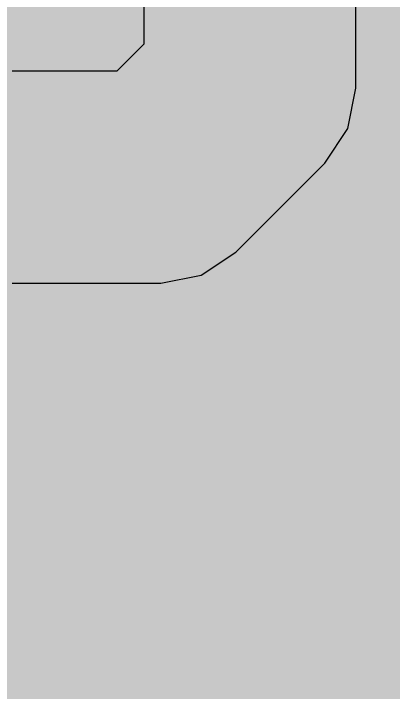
# Model space of a CAD drawing. Header units: millimetres. Extents: x -6 to 37.5, y -2.1 to 28.8.
# Drawn here: x 8.717 to 10.016, y -0.442 to 1.881 of the extents above; entities that cross this region are included whole.
import ezdxf

# ---------------------------------------------------------------- set-up
doc = ezdxf.new("R2010")
doc.units = ezdxf.units.MM
for name, color, linetype in [('BottomLayer', 5, 'Continuous'), ('TopLayer', 1, 'Continuous'), ('TopPaste', 8, 'Continuous'), ('TopSolder', 216, 'Continuous')]:
    doc.layers.add(name, color=color, linetype=linetype)

# ---------------------------------------------------------------- blocks, each defined once
blk = doc.blocks.new('SDR1307A_101K_75')
at = {"layer": 'TopLayer'}
blk.add_hatch(color=1, dxfattribs=at).paths.add_polyline_path([(-7, 7), (-2.25, 7), (-2.25, -7), (-7, -7)])
at = {"layer": 'TopPaste'}
blk.add_hatch(color=8, dxfattribs=at).paths.add_polyline_path([(-7, 7), (-2.25, 7), (-2.25, -7), (-7, -7)])
at = {"layer": 'TopSolder'}
blk.add_hatch(color=216, dxfattribs=at).paths.add_polyline_path([(-7.1016, 7.1016), (-2.1484, 7.1016), (-2.1484, -7.1016), (-7.1016, -7.1016)])

msp = doc.modelspace()

# ---------------------------------------------------------------- linework, layer by layer
at = {"layer": 'BottomLayer'}
for p, q in [((9.1624, 3.4968), (9.1624, 1.7758)), ((9.8876, 1.6256), (9.8876, 3.4968)), ((9.1624, 1.7758), (9.07, 1.6833)), ((9.07, 1.6833), (8.7124, 1.6833)), ((9.86, 1.4868), (9.8876, 1.6256)), ((9.8876, 1.6256), (9.8876, 1.6256)), ((9.7814, 1.3692), (9.86, 1.4868)), ((9.4766, 1.0644), (9.7814, 1.3692)), ((9.7814, 1.3692), (9.7814, 1.3692)), ((9.3589, 0.9858), (9.4766, 1.0644)), ((9.2202, 0.9582), (9.3589, 0.9858)), ((8.7124, 0.9582), (9.2202, 0.9582)), ((9.2202, 0.9582), (9.2202, 0.9582))]:
    msp.add_line(p, q, dxfattribs=at)
at = {"layer": 'BottomLayer', "const_width": 0.3556}
for points in [[(9.525, 1.6256), (9.525, 3.81)], [(9.2202, 1.3208), (9.525, 1.6256)], [(7.206, 1.3208), (9.2202, 1.3208)]]:
    msp.add_lwpolyline(points, dxfattribs=at)
at = {"layer": 'BottomLayer', "const_width": 0.1778}
for points in [[(9.4361, 1.6256, 1), (9.6139, 1.6256, 1)], [(9.4361, 1.6256, 1), (9.6139, 1.6256, 1)], [(9.1313, 1.3208, 1), (9.3091, 1.3208, 1)], [(9.1313, 1.3208, 1), (9.3091, 1.3208, 1)]]:
    msp.add_lwpolyline(points, format="xyb", close=True, dxfattribs=at)
at = {"layer": 'TopLayer', "const_width": 0.635}
msp.add_lwpolyline([(2.6543, -0.7239), (13.0705, -0.7239)], dxfattribs=at)

# ---------------------------------------------------------------- block references
at = {"rotation": 90}
msp.add_blockref('SDR1307A_101K_75', (14.4272, 5.2578), dxfattribs=at)

doc.saveas('drawing.dxf')
